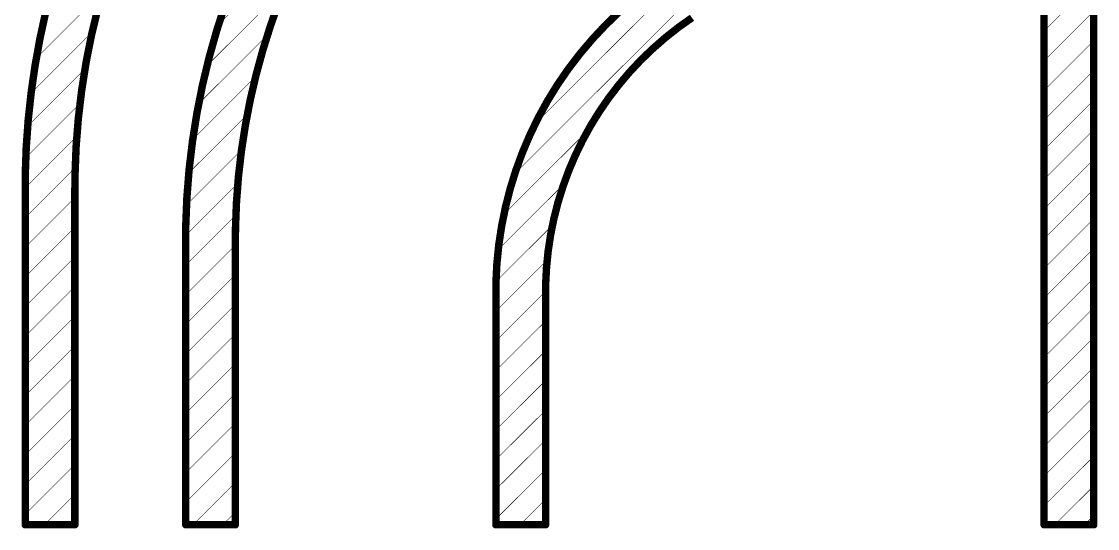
# Model space of a CAD drawing. Header units: millimetres. Extents: x 0 to 13.2, y -0.1 to 6.1.
# Drawn here: x 8.606 to 10.778, y 1.493 to 2.518 of the extents above; entities that cross this region are included whole.
import ezdxf

# ---------------------------------------------------------------- set-up
doc = ezdxf.new("R2010")
doc.units = ezdxf.units.MM
doc.header["$MEASUREMENT"] = 0
doc.layers.add('Mechanical3', color=76, linetype='Continuous')

msp = doc.modelspace()

# ---------------------------------------------------------------- linework, layer by layer
at = {"layer": 'Mechanical3'}
for points, const_width in [([(10.6702, 3.3934), (10.6703, 1.5004)], 0.015), ([(10.7704, 3.3856), (10.7706, 1.5004)], 0.015), ([(9.0034, 2.5118), (9.1861, 2.6946)], 0.001), ([(9.6013, 2.2098), (10.0981, 2.7066)], 0.001), ([(9.6427, 2.3112), (9.9925, 2.661)], 0.001), ([(8.9803, 2.4288), (9.1366, 2.5851)], 0.001), ([(10.6703, 2.4987), (10.7705, 2.599)], 0.001), ([(8.6356, 2.444), (8.7694, 2.5778)], 0.001), ([(9.0004, 2.5018), (9.0183, 2.5569)], 0.015), ([(9.1083, 2.5094), (9.1257, 2.5586)], 0.015), ([(8.6428, 2.4833), (8.6546, 2.5377)], 0.015), ([(8.7472, 2.4918), (8.7606, 2.5475)], 0.015), ([(9.7846, 2.5104), (9.8123, 2.5372)], 0.015), ([(9.9319, 2.506), (9.9593, 2.5254)], 0.015), ([(10.6703, 2.4387), (10.7705, 2.539)], 0.001), ([(8.736, 2.4356), (8.7472, 2.4918)], 0.015), ([(8.9846, 2.4461), (9.0004, 2.5018)], 0.015), ([(9.0927, 2.4596), (9.1083, 2.5094)], 0.015), ([(9.7582, 2.4822), (9.7846, 2.5104)], 0.015), ([(9.9056, 2.4852), (9.9319, 2.506)], 0.015), ([(8.6249, 2.3734), (8.7487, 2.4972)], 0.001), ([(8.6329, 2.4286), (8.6428, 2.4833)], 0.015), ([(8.9634, 2.3519), (9.1028, 2.4913)], 0.001), ([(9.7332, 2.4527), (9.7582, 2.4822)], 0.015), ([(9.8803, 2.4631), (9.9056, 2.4852)], 0.015), ([(10.6703, 2.3787), (10.7705, 2.479)], 0.001), ([(9.079, 2.4093), (9.0927, 2.4596)], 0.015), ([(9.7098, 2.4221), (9.7332, 2.4527)], 0.015), ([(9.8561, 2.4398), (9.8803, 2.4631)], 0.015), ([(8.625, 2.3735), (8.6329, 2.4286)], 0.015), ([(8.7271, 2.379), (8.736, 2.4356)], 0.015), ([(8.9711, 2.3898), (8.9846, 2.4461)], 0.015), ([(9.8332, 2.4154), (9.8561, 2.4398)], 0.015), ([(8.6182, 2.3066), (8.7341, 2.4226)], 0.001), ([(9.0672, 2.3585), (9.079, 2.4093)], 0.015), ([(9.6879, 2.3903), (9.7098, 2.4221)], 0.015), ([(9.8115, 2.3897), (9.8332, 2.4154)], 0.015), ([(10.6703, 2.3187), (10.7705, 2.419)], 0.001), ([(8.9513, 2.2797), (9.0786, 2.4071)], 0.001), ([(8.9598, 2.333), (8.9711, 2.3898)], 0.015), ([(9.6676, 2.3574), (9.6879, 2.3903)], 0.015), ([(9.7911, 2.3631), (9.8115, 2.3897)], 0.015), ([(8.619, 2.3181), (8.625, 2.3735)], 0.015), ([(8.7203, 2.3221), (8.7271, 2.379)], 0.015), ([(9.7721, 2.3354), (9.7911, 2.3631)], 0.015), ([(8.6143, 2.2428), (8.724, 2.3525)], 0.001), ([(9.0574, 2.3073), (9.0672, 2.3585)], 0.015), ([(9.6491, 2.3236), (9.6676, 2.3574)], 0.015), ([(10.6703, 2.2588), (10.7705, 2.359)], 0.001), ([(8.6151, 2.2626), (8.619, 2.3181)], 0.015), ([(8.7158, 2.265), (8.7203, 2.3221)], 0.015), ([(8.9434, 2.2119), (9.0619, 2.3304)], 0.001), ([(8.9508, 2.2758), (8.9598, 2.333)], 0.015), ([(9.6322, 2.2888), (9.6491, 2.3236)], 0.015), ([(9.7545, 2.3069), (9.7721, 2.3354)], 0.015), ([(9.0495, 2.2557), (9.0574, 2.3073)], 0.015), ([(9.7383, 2.2774), (9.7545, 2.3069)], 0.015), ([(8.6131, 2.1816), (8.7176, 2.286)], 0.001), ([(8.9439, 2.2182), (8.9508, 2.2758)], 0.015), ([(9.5796, 2.1281), (9.7507, 2.2991)], 0.001), ([(9.6171, 2.2533), (9.6322, 2.2888)], 0.015), ([(9.7237, 2.2472), (9.7383, 2.2774)], 0.015), ([(10.6703, 2.1988), (10.7705, 2.299)], 0.001), ([(8.6131, 2.207), (8.6151, 2.2626)], 0.015), ([(8.7136, 2.2078), (8.7158, 2.265)], 0.015), ([(9.0435, 2.2039), (9.0495, 2.2557)], 0.015), ([(9.6038, 2.217), (9.6171, 2.2533)], 0.015), ([(8.9389, 2.1473), (9.05, 2.2585)], 0.001), ([(9.7105, 2.2163), (9.7237, 2.2472)], 0.015), ([(10.6703, 2.1388), (10.7705, 2.239)], 0.001), ([(8.6131, 2.1216), (8.7142, 2.2227)], 0.001), ([(8.9394, 2.1605), (8.9439, 2.2182)], 0.015), ([(9.5924, 2.1802), (9.6038, 2.217)], 0.015), ([(9.699, 2.1848), (9.7105, 2.2163)], 0.015), ([(8.6131, 2.1792), (8.6131, 2.207)], 0.015), ([(8.7133, 2.1792), (8.7136, 2.2078)], 0.015), ([(9.0396, 2.1519), (9.0435, 2.2039)], 0.015), ([(8.6131, 1.5004), (8.6131, 2.1792)], 0.015), ([(8.7133, 1.5004), (8.7133, 2.1792)], 0.015), ([(8.9371, 2.0856), (9.0426, 2.1911)], 0.001), ([(9.5682, 2.0567), (9.701, 2.1894)], 0.001), ([(9.5828, 2.1428), (9.5924, 2.1802)], 0.015), ([(9.689, 2.1528), (9.699, 2.1848)], 0.015), ([(10.6703, 2.0788), (10.7705, 2.179)], 0.001), ([(8.6131, 2.0616), (8.7133, 2.1618)], 0.001), ([(8.9371, 2.1026), (8.9394, 2.1605)], 0.015), ([(9.0376, 2.0998), (9.0396, 2.1519)], 0.015), ([(9.6807, 2.1203), (9.689, 2.1528)], 0.015), ([(9.5751, 2.1049), (9.5828, 2.1428)], 0.015), ([(8.9371, 2.1026), (8.9371, 2.0737)], 0.015), ([(8.9371, 2.0256), (9.0387, 2.1272)], 0.001), ([(9.5693, 2.0668), (9.5751, 2.1049)], 0.015), ([(9.674, 2.0874), (9.6807, 2.1203)], 0.015), ([(10.6703, 2.0188), (10.7705, 2.119)], 0.001), ([(8.6131, 2.0016), (8.7133, 2.1018)], 0.001), ([(9.0374, 2.0737), (9.0376, 2.0998)], 0.015), ([(9.5636, 1.992), (9.6781, 2.1065)], 0.001), ([(9.669, 2.0542), (9.674, 2.0874)], 0.015), ([(8.9371, 1.5004), (8.9371, 2.0737)], 0.015), ([(8.9371, 1.9656), (9.0374, 2.0658)], 0.001), ([(9.0374, 1.5004), (9.0374, 2.0737)], 0.015), ([(9.5654, 2.0284), (9.5693, 2.0668)], 0.015), ([(8.6131, 1.9416), (8.7133, 2.0418)], 0.001), ([(9.6656, 2.0208), (9.669, 2.0542)], 0.015), ([(10.6703, 1.9588), (10.7705, 2.059)], 0.001), ([(9.5635, 1.9898), (9.5654, 2.0284)], 0.015), ([(9.5635, 1.932), (9.6672, 2.0357)], 0.001), ([(9.6639, 1.9873), (9.6656, 2.0208)], 0.015), ([(8.9371, 1.9056), (9.0374, 2.0058)], 0.001), ([(10.6703, 1.8988), (10.7705, 1.999)], 0.001), ([(8.6131, 1.8816), (8.7133, 1.9818)], 0.001), ([(9.5635, 1.9705), (9.5635, 1.9898)], 0.015), ([(9.5635, 1.5004), (9.5635, 1.9705)], 0.015), ([(9.6637, 1.9705), (9.6639, 1.9873)], 0.015), ([(9.6637, 1.5004), (9.6637, 1.9705)], 0.015), ([(9.5635, 1.872), (9.6637, 1.9722)], 0.001), ([(8.9371, 1.8456), (9.0374, 1.9458)], 0.001), ([(10.6703, 1.8388), (10.7705, 1.939)], 0.001), ([(8.6131, 1.8216), (8.7133, 1.9218)], 0.001), ([(9.5635, 1.812), (9.6637, 1.9122)], 0.001), ([(8.9371, 1.7856), (9.0374, 1.8858)], 0.001), ([(10.6703, 1.7788), (10.7705, 1.879)], 0.001), ([(8.6131, 1.7616), (8.7133, 1.8618)], 0.001), ([(9.5635, 1.752), (9.6637, 1.8522)], 0.001), ([(8.9371, 1.7256), (9.0374, 1.8258)], 0.001), ([(10.6703, 1.7188), (10.7705, 1.819)], 0.001), ([(8.6131, 1.7016), (8.7133, 1.8018)], 0.001), ([(9.5635, 1.692), (9.6637, 1.7922)], 0.001), ([(8.9371, 1.6656), (9.0374, 1.7658)], 0.001), ([(8.6131, 1.6416), (8.7133, 1.7418)], 0.001), ([(10.6703, 1.6588), (10.7705, 1.759)], 0.001), ([(9.5635, 1.632), (9.6637, 1.7322)], 0.001), ([(8.9371, 1.6056), (9.0374, 1.7058)], 0.001), ([(10.6703, 1.5988), (10.7705, 1.699)], 0.001), ([(8.6131, 1.5816), (8.7133, 1.6818)], 0.001), ([(9.5635, 1.572), (9.6637, 1.6722)], 0.001), ([(8.9371, 1.5456), (9.0374, 1.6458)], 0.001), ([(10.6703, 1.5388), (10.7706, 1.639)], 0.001), ([(8.6131, 1.5216), (8.7133, 1.6218)], 0.001), ([(9.5635, 1.512), (9.6637, 1.6122)], 0.001), ([(8.9513, 1.4998), (9.0374, 1.5858)], 0.001), ([(10.6913, 1.4998), (10.7706, 1.579)], 0.001), ([(8.6513, 1.4998), (8.7133, 1.5618)], 0.001), ([(9.6113, 1.4998), (9.6637, 1.5522)], 0.001), ([(9.0113, 1.4998), (9.0374, 1.5258)], 0.001), ([(8.6131, 1.5004), (8.7133, 1.5004)], 0.015), ([(8.7113, 1.4998), (8.7133, 1.5018)], 0.001), ([(8.9371, 1.5004), (9.0374, 1.5004)], 0.015), ([(9.5635, 1.5004), (9.6637, 1.5004)], 0.015), ([(10.6703, 1.5004), (10.7706, 1.5004)], 0.015), ([(10.7513, 1.4998), (10.7706, 1.519)], 0.001)]:
    msp.add_lwpolyline(points, dxfattribs=dict(at, const_width=const_width))
for points, const_width in [([(8.7435, 2.4918, 1), (8.751, 2.4918, 1)], 0.0075), ([(8.7435, 2.4918, 1), (8.751, 2.4918, 1)], 0.0075), ([(8.9966, 2.5018, 1), (9.0041, 2.5018, 1)], 0.0075), ([(8.9966, 2.5018, 1), (9.0041, 2.5018, 1)], 0.0075), ([(9.0031, 2.5118, 1), (9.0036, 2.5118, 1)], 0.0005), ([(9.1045, 2.5094, 1), (9.112, 2.5094, 1)], 0.0075), ([(9.1045, 2.5094, 1), (9.112, 2.5094, 1)], 0.0075), ([(9.7808, 2.5104, 1), (9.7883, 2.5104, 1)], 0.0075), ([(9.7808, 2.5104, 1), (9.7883, 2.5104, 1)], 0.0075), ([(9.9282, 2.506, 1), (9.9357, 2.506, 1)], 0.0075), ([(9.9282, 2.506, 1), (9.9357, 2.506, 1)], 0.0075), ([(10.67, 2.4987, 1), (10.6705, 2.4987, 1)], 0.0005), ([(8.639, 2.4833, 1), (8.6465, 2.4833, 1)], 0.0075), ([(8.639, 2.4833, 1), (8.6465, 2.4833, 1)], 0.0075), ([(8.7484, 2.4972, 1), (8.7489, 2.4972, 1)], 0.0005), ([(9.1026, 2.4913, 1), (9.1031, 2.4913, 1)], 0.0005), ([(9.7544, 2.4822, 1), (9.7619, 2.4822, 1)], 0.0075), ([(9.7544, 2.4822, 1), (9.7619, 2.4822, 1)], 0.0075), ([(9.9018, 2.4852, 1), (9.9093, 2.4852, 1)], 0.0075), ([(9.9018, 2.4852, 1), (9.9093, 2.4852, 1)], 0.0075), ([(10.7702, 2.479, 1), (10.7707, 2.479, 1)], 0.0005), ([(9.0889, 2.4596, 1), (9.0964, 2.4596, 1)], 0.0075), ([(9.0889, 2.4596, 1), (9.0964, 2.4596, 1)], 0.0075), ([(9.7295, 2.4527, 1), (9.737, 2.4527, 1)], 0.0075), ([(9.7295, 2.4527, 1), (9.737, 2.4527, 1)], 0.0075), ([(9.8765, 2.4631, 1), (9.884, 2.4631, 1)], 0.0075), ([(9.8765, 2.4631, 1), (9.884, 2.4631, 1)], 0.0075), ([(8.6292, 2.4286, 1), (8.6367, 2.4286, 1)], 0.0075), ([(8.6292, 2.4286, 1), (8.6367, 2.4286, 1)], 0.0075), ([(8.6353, 2.444, 1), (8.6358, 2.444, 1)], 0.0005), ([(8.7323, 2.4356, 1), (8.7398, 2.4356, 1)], 0.0075), ([(8.7323, 2.4356, 1), (8.7398, 2.4356, 1)], 0.0075), ([(8.9809, 2.4461, 1), (8.9884, 2.4461, 1)], 0.0075), ([(8.9809, 2.4461, 1), (8.9884, 2.4461, 1)], 0.0075), ([(9.8524, 2.4398, 1), (9.8599, 2.4398, 1)], 0.0075), ([(9.8524, 2.4398, 1), (9.8599, 2.4398, 1)], 0.0075), ([(10.67, 2.4387, 1), (10.6705, 2.4387, 1)], 0.0005), ([(8.7338, 2.4226, 1), (8.7343, 2.4226, 1)], 0.0005), ([(8.98, 2.4288, 1), (8.9805, 2.4288, 1)], 0.0005), ([(9.0752, 2.4093, 1), (9.0827, 2.4093, 1)], 0.0075), ([(9.0752, 2.4093, 1), (9.0827, 2.4093, 1)], 0.0075), ([(9.706, 2.4221, 1), (9.7135, 2.4221, 1)], 0.0075), ([(9.706, 2.4221, 1), (9.7135, 2.4221, 1)], 0.0075), ([(9.8294, 2.4154, 1), (9.8369, 2.4154, 1)], 0.0075), ([(9.8294, 2.4154, 1), (9.8369, 2.4154, 1)], 0.0075), ([(10.7702, 2.419, 1), (10.7707, 2.419, 1)], 0.0005), ([(8.9674, 2.3898, 1), (8.9749, 2.3898, 1)], 0.0075), ([(8.9674, 2.3898, 1), (8.9749, 2.3898, 1)], 0.0075), ([(9.0784, 2.4071, 1), (9.0789, 2.4071, 1)], 0.0005), ([(9.6841, 2.3903, 1), (9.6916, 2.3903, 1)], 0.0075), ([(9.6841, 2.3903, 1), (9.6916, 2.3903, 1)], 0.0075), ([(9.8077, 2.3897, 1), (9.8152, 2.3897, 1)], 0.0075), ([(9.8077, 2.3897, 1), (9.8152, 2.3897, 1)], 0.0075), ([(8.6212, 2.3735, 1), (8.6287, 2.3735, 1)], 0.0075), ([(8.6212, 2.3735, 1), (8.6287, 2.3735, 1)], 0.0075), ([(8.6247, 2.3734, 1), (8.6252, 2.3734, 1)], 0.0005), ([(8.7233, 2.379, 1), (8.7308, 2.379, 1)], 0.0075), ([(8.7233, 2.379, 1), (8.7308, 2.379, 1)], 0.0075), ([(9.7873, 2.3631, 1), (9.7948, 2.3631, 1)], 0.0075), ([(9.7873, 2.3631, 1), (9.7948, 2.3631, 1)], 0.0075), ([(10.67, 2.3787, 1), (10.6705, 2.3787, 1)], 0.0005), ([(8.7238, 2.3525, 1), (8.7243, 2.3525, 1)], 0.0005), ([(8.9632, 2.3519, 1), (8.9637, 2.3519, 1)], 0.0005), ([(9.0634, 2.3585, 1), (9.0709, 2.3585, 1)], 0.0075), ([(9.0634, 2.3585, 1), (9.0709, 2.3585, 1)], 0.0075), ([(9.6639, 2.3574, 1), (9.6714, 2.3574, 1)], 0.0075), ([(9.6639, 2.3574, 1), (9.6714, 2.3574, 1)], 0.0075), ([(10.7702, 2.359, 1), (10.7707, 2.359, 1)], 0.0005), ([(8.6153, 2.3181, 1), (8.6228, 2.3181, 1)], 0.0075), ([(8.6153, 2.3181, 1), (8.6228, 2.3181, 1)], 0.0075), ([(8.7166, 2.3221, 1), (8.7241, 2.3221, 1)], 0.0075), ([(8.7166, 2.3221, 1), (8.7241, 2.3221, 1)], 0.0075), ([(8.9561, 2.333, 1), (8.9636, 2.333, 1)], 0.0075), ([(8.9561, 2.333, 1), (8.9636, 2.333, 1)], 0.0075), ([(9.0617, 2.3304, 1), (9.0622, 2.3304, 1)], 0.0005), ([(9.6453, 2.3236, 1), (9.6528, 2.3236, 1)], 0.0075), ([(9.6453, 2.3236, 1), (9.6528, 2.3236, 1)], 0.0075), ([(9.7683, 2.3354, 1), (9.7758, 2.3354, 1)], 0.0075), ([(9.7683, 2.3354, 1), (9.7758, 2.3354, 1)], 0.0075), ([(8.6179, 2.3066, 1), (8.6184, 2.3066, 1)], 0.0005), ([(9.0536, 2.3073, 1), (9.0611, 2.3073, 1)], 0.0075), ([(9.0536, 2.3073, 1), (9.0611, 2.3073, 1)], 0.0075), ([(9.6424, 2.3112, 1), (9.6429, 2.3112, 1)], 0.0005), ([(9.7507, 2.3069, 1), (9.7582, 2.3069, 1)], 0.0075), ([(9.7507, 2.3069, 1), (9.7582, 2.3069, 1)], 0.0075), ([(10.67, 2.3187, 1), (10.6705, 2.3187, 1)], 0.0005), ([(8.7173, 2.286, 1), (8.7178, 2.286, 1)], 0.0005), ([(8.947, 2.2758, 1), (8.9545, 2.2758, 1)], 0.0075), ([(8.947, 2.2758, 1), (8.9545, 2.2758, 1)], 0.0075), ([(9.6285, 2.2888, 1), (9.636, 2.2888, 1)], 0.0075), ([(9.6285, 2.2888, 1), (9.636, 2.2888, 1)], 0.0075), ([(9.7346, 2.2774, 1), (9.7421, 2.2774, 1)], 0.0075), ([(9.7346, 2.2774, 1), (9.7421, 2.2774, 1)], 0.0075), ([(9.7504, 2.2991, 1), (9.7509, 2.2991, 1)], 0.0005), ([(10.7702, 2.299, 1), (10.7707, 2.299, 1)], 0.0005), ([(8.6113, 2.2626, 1), (8.6188, 2.2626, 1)], 0.0075), ([(8.6113, 2.2626, 1), (8.6188, 2.2626, 1)], 0.0075), ([(8.7121, 2.265, 1), (8.7196, 2.265, 1)], 0.0075), ([(8.7121, 2.265, 1), (8.7196, 2.265, 1)], 0.0075), ([(8.951, 2.2797, 1), (8.9515, 2.2797, 1)], 0.0005), ([(9.0457, 2.2557, 1), (9.0532, 2.2557, 1)], 0.0075), ([(9.0457, 2.2557, 1), (9.0532, 2.2557, 1)], 0.0075), ([(9.6134, 2.2533, 1), (9.6209, 2.2533, 1)], 0.0075), ([(9.6134, 2.2533, 1), (9.6209, 2.2533, 1)], 0.0075), ([(8.6141, 2.2428, 1), (8.6146, 2.2428, 1)], 0.0005), ([(9.0498, 2.2585, 1), (9.0503, 2.2585, 1)], 0.0005), ([(9.7199, 2.2472, 1), (9.7274, 2.2472, 1)], 0.0075), ([(9.7199, 2.2472, 1), (9.7274, 2.2472, 1)], 0.0075), ([(10.67, 2.2588, 1), (10.6705, 2.2588, 1)], 0.0005), ([(10.7703, 2.239, 1), (10.7708, 2.239, 1)], 0.0005), ([(8.714, 2.2227, 1), (8.7145, 2.2227, 1)], 0.0005), ([(8.9402, 2.2182, 1), (8.9477, 2.2182, 1)], 0.0075), ([(8.9402, 2.2182, 1), (8.9477, 2.2182, 1)], 0.0075), ([(9.6001, 2.217, 1), (9.6076, 2.217, 1)], 0.0075), ([(9.6001, 2.217, 1), (9.6076, 2.217, 1)], 0.0075), ([(9.7068, 2.2163, 1), (9.7143, 2.2163, 1)], 0.0075), ([(9.7068, 2.2163, 1), (9.7143, 2.2163, 1)], 0.0075), ([(8.6093, 2.207, 1), (8.6168, 2.207, 1)], 0.0075), ([(8.6093, 2.207, 1), (8.6168, 2.207, 1)], 0.0075), ([(8.7098, 2.2078, 1), (8.7173, 2.2078, 1)], 0.0075), ([(8.7098, 2.2078, 1), (8.7173, 2.2078, 1)], 0.0075), ([(8.9431, 2.2119, 1), (8.9436, 2.2119, 1)], 0.0005), ([(9.0398, 2.2039, 1), (9.0473, 2.2039, 1)], 0.0075), ([(9.0398, 2.2039, 1), (9.0473, 2.2039, 1)], 0.0075), ([(9.6011, 2.2098, 1), (9.6016, 2.2098, 1)], 0.0005), ([(10.67, 2.1988, 1), (10.6705, 2.1988, 1)], 0.0005), ([(8.6093, 2.1792, 1), (8.6168, 2.1792, 1)], 0.0075), ([(8.6093, 2.1792, 1), (8.6168, 2.1792, 1)], 0.0075), ([(8.6128, 2.1816, 1), (8.6133, 2.1816, 1)], 0.0005), ([(8.7096, 2.1792, 1), (8.7171, 2.1792, 1)], 0.0075), ([(8.7096, 2.1792, 1), (8.7171, 2.1792, 1)], 0.0075), ([(9.0424, 2.1911, 1), (9.0429, 2.1911, 1)], 0.0005), ([(9.5886, 2.1802, 1), (9.5961, 2.1802, 1)], 0.0075), ([(9.5886, 2.1802, 1), (9.5961, 2.1802, 1)], 0.0075), ([(9.6952, 2.1848, 1), (9.7027, 2.1848, 1)], 0.0075), ([(9.6952, 2.1848, 1), (9.7027, 2.1848, 1)], 0.0075), ([(9.7007, 2.1894, 1), (9.7012, 2.1894, 1)], 0.0005), ([(10.7703, 2.179, 1), (10.7708, 2.179, 1)], 0.0005), ([(8.7131, 2.1618, 1), (8.7136, 2.1618, 1)], 0.0005), ([(8.9357, 2.1605, 1), (8.9432, 2.1605, 1)], 0.0075), ([(8.9357, 2.1605, 1), (8.9432, 2.1605, 1)], 0.0075), ([(9.0358, 2.1519, 1), (9.0433, 2.1519, 1)], 0.0075), ([(9.0358, 2.1519, 1), (9.0433, 2.1519, 1)], 0.0075), ([(9.6853, 2.1528, 1), (9.6928, 2.1528, 1)], 0.0075), ([(9.6853, 2.1528, 1), (9.6928, 2.1528, 1)], 0.0075), ([(8.9386, 2.1473, 1), (8.9391, 2.1473, 1)], 0.0005), ([(9.579, 2.1428, 1), (9.5865, 2.1428, 1)], 0.0075), ([(9.579, 2.1428, 1), (9.5865, 2.1428, 1)], 0.0075), ([(10.67, 2.1388, 1), (10.6705, 2.1388, 1)], 0.0005), ([(8.6128, 2.1216, 1), (8.6133, 2.1216, 1)], 0.0005), ([(8.9334, 2.1026, 1), (8.9409, 2.1026, 1)], 0.0075), ([(8.9334, 2.1026, 1), (8.9409, 2.1026, 1)], 0.0075), ([(9.0384, 2.1272, 1), (9.0389, 2.1272, 1)], 0.0005), ([(9.5713, 2.1049, 1), (9.5788, 2.1049, 1)], 0.0075), ([(9.5713, 2.1049, 1), (9.5788, 2.1049, 1)], 0.0075), ([(9.5794, 2.1281, 1), (9.5799, 2.1281, 1)], 0.0005), ([(9.677, 2.1203, 1), (9.6845, 2.1203, 1)], 0.0075), ([(9.677, 2.1203, 1), (9.6845, 2.1203, 1)], 0.0075), ([(10.7703, 2.119, 1), (10.7708, 2.119, 1)], 0.0005), ([(8.7131, 2.1018, 1), (8.7136, 2.1018, 1)], 0.0005), ([(8.9369, 2.0856, 1), (8.9374, 2.0856, 1)], 0.0005), ([(9.0339, 2.0998, 1), (9.0414, 2.0998, 1)], 0.0075), ([(9.0339, 2.0998, 1), (9.0414, 2.0998, 1)], 0.0075), ([(9.6703, 2.0874, 1), (9.6778, 2.0874, 1)], 0.0075), ([(9.6703, 2.0874, 1), (9.6778, 2.0874, 1)], 0.0075), ([(9.6778, 2.1065, 1), (9.6783, 2.1065, 1)], 0.0005), ([(8.9334, 2.0737, 1), (8.9409, 2.0737, 1)], 0.0075), ([(8.9334, 2.0737, 1), (8.9409, 2.0737, 1)], 0.0075), ([(9.0336, 2.0737, 1), (9.0411, 2.0737, 1)], 0.0075), ([(9.0336, 2.0737, 1), (9.0411, 2.0737, 1)], 0.0075), ([(9.0371, 2.0658, 1), (9.0376, 2.0658, 1)], 0.0005), ([(9.5655, 2.0668, 1), (9.573, 2.0668, 1)], 0.0075), ([(9.5655, 2.0668, 1), (9.573, 2.0668, 1)], 0.0075), ([(10.67, 2.0788, 1), (10.6705, 2.0788, 1)], 0.0005), ([(8.6128, 2.0616, 1), (8.6133, 2.0616, 1)], 0.0005), ([(8.7131, 2.0418, 1), (8.7136, 2.0418, 1)], 0.0005), ([(9.5679, 2.0567, 1), (9.5684, 2.0567, 1)], 0.0005), ([(9.6652, 2.0542, 1), (9.6727, 2.0542, 1)], 0.0075), ([(9.6652, 2.0542, 1), (9.6727, 2.0542, 1)], 0.0075), ([(10.7703, 2.059, 1), (10.7708, 2.059, 1)], 0.0005), ([(8.9369, 2.0256, 1), (8.9374, 2.0256, 1)], 0.0005), ([(9.5617, 2.0284, 1), (9.5692, 2.0284, 1)], 0.0075), ([(9.5617, 2.0284, 1), (9.5692, 2.0284, 1)], 0.0075), ([(9.6619, 2.0208, 1), (9.6694, 2.0208, 1)], 0.0075), ([(9.6619, 2.0208, 1), (9.6694, 2.0208, 1)], 0.0075), ([(9.6669, 2.0357, 1), (9.6674, 2.0357, 1)], 0.0005), ([(8.6128, 2.0016, 1), (8.6133, 2.0016, 1)], 0.0005), ([(9.0371, 2.0058, 1), (9.0376, 2.0058, 1)], 0.0005), ([(10.67, 2.0188, 1), (10.6705, 2.0188, 1)], 0.0005), ([(10.7703, 1.999, 1), (10.7708, 1.999, 1)], 0.0005), ([(8.7131, 1.9818, 1), (8.7136, 1.9818, 1)], 0.0005), ([(9.5597, 1.9898, 1), (9.5672, 1.9898, 1)], 0.0075), ([(9.5597, 1.9898, 1), (9.5672, 1.9898, 1)], 0.0075), ([(9.5597, 1.9705, 1), (9.5672, 1.9705, 1)], 0.0075), ([(9.5597, 1.9705, 1), (9.5672, 1.9705, 1)], 0.0075), ([(9.5633, 1.992, 1), (9.5638, 1.992, 1)], 0.0005), ([(9.66, 1.9705, 1), (9.6675, 1.9705, 1)], 0.0075), ([(9.66, 1.9705, 1), (9.6675, 1.9705, 1)], 0.0075), ([(9.6602, 1.9873, 1), (9.6677, 1.9873, 1)], 0.0075), ([(9.6602, 1.9873, 1), (9.6677, 1.9873, 1)], 0.0075), ([(8.9369, 1.9656, 1), (8.9374, 1.9656, 1)], 0.0005), ([(9.6635, 1.9722, 1), (9.664, 1.9722, 1)], 0.0005), ([(10.6701, 1.9588, 1), (10.6706, 1.9588, 1)], 0.0005), ([(8.6128, 1.9416, 1), (8.6133, 1.9416, 1)], 0.0005), ([(9.0371, 1.9458, 1), (9.0376, 1.9458, 1)], 0.0005), ([(10.7703, 1.939, 1), (10.7708, 1.939, 1)], 0.0005), ([(8.7131, 1.9218, 1), (8.7136, 1.9218, 1)], 0.0005), ([(9.5632, 1.932, 1), (9.5637, 1.932, 1)], 0.0005), ([(9.6635, 1.9122, 1), (9.664, 1.9122, 1)], 0.0005), ([(8.9369, 1.9056, 1), (8.9374, 1.9056, 1)], 0.0005), ([(10.6701, 1.8988, 1), (10.6706, 1.8988, 1)], 0.0005), ([(8.6128, 1.8816, 1), (8.6133, 1.8816, 1)], 0.0005), ([(9.0371, 1.8858, 1), (9.0376, 1.8858, 1)], 0.0005), ([(9.5632, 1.872, 1), (9.5637, 1.872, 1)], 0.0005), ([(10.7703, 1.879, 1), (10.7708, 1.879, 1)], 0.0005), ([(8.7131, 1.8618, 1), (8.7136, 1.8618, 1)], 0.0005), ([(9.6635, 1.8522, 1), (9.664, 1.8522, 1)], 0.0005), ([(8.9369, 1.8456, 1), (8.9374, 1.8456, 1)], 0.0005), ([(9.0371, 1.8258, 1), (9.0376, 1.8258, 1)], 0.0005), ([(10.6701, 1.8388, 1), (10.6706, 1.8388, 1)], 0.0005), ([(8.6128, 1.8216, 1), (8.6133, 1.8216, 1)], 0.0005), ([(9.5632, 1.812, 1), (9.5637, 1.812, 1)], 0.0005), ([(10.7703, 1.819, 1), (10.7708, 1.819, 1)], 0.0005), ([(8.7131, 1.8018, 1), (8.7136, 1.8018, 1)], 0.0005), ([(8.9369, 1.7856, 1), (8.9374, 1.7856, 1)], 0.0005), ([(9.6635, 1.7922, 1), (9.664, 1.7922, 1)], 0.0005), ([(8.6128, 1.7616, 1), (8.6133, 1.7616, 1)], 0.0005), ([(9.0371, 1.7658, 1), (9.0376, 1.7658, 1)], 0.0005), ([(10.6701, 1.7788, 1), (10.6706, 1.7788, 1)], 0.0005), ([(8.7131, 1.7418, 1), (8.7136, 1.7418, 1)], 0.0005), ([(9.5632, 1.752, 1), (9.5637, 1.752, 1)], 0.0005), ([(10.7703, 1.759, 1), (10.7708, 1.759, 1)], 0.0005), ([(8.9369, 1.7256, 1), (8.9374, 1.7256, 1)], 0.0005), ([(9.6635, 1.7322, 1), (9.664, 1.7322, 1)], 0.0005), ([(10.6701, 1.7188, 1), (10.6706, 1.7188, 1)], 0.0005), ([(8.6128, 1.7016, 1), (8.6133, 1.7016, 1)], 0.0005), ([(9.0371, 1.7058, 1), (9.0376, 1.7058, 1)], 0.0005), ([(10.7703, 1.699, 1), (10.7708, 1.699, 1)], 0.0005), ([(8.7131, 1.6818, 1), (8.7136, 1.6818, 1)], 0.0005), ([(9.5632, 1.692, 1), (9.5637, 1.692, 1)], 0.0005), ([(8.9369, 1.6656, 1), (8.9374, 1.6656, 1)], 0.0005), ([(9.6635, 1.6722, 1), (9.664, 1.6722, 1)], 0.0005), ([(10.6701, 1.6588, 1), (10.6706, 1.6588, 1)], 0.0005), ([(8.6128, 1.6416, 1), (8.6133, 1.6416, 1)], 0.0005), ([(9.0371, 1.6458, 1), (9.0376, 1.6458, 1)], 0.0005), ([(9.5632, 1.632, 1), (9.5637, 1.632, 1)], 0.0005), ([(10.7703, 1.639, 1), (10.7708, 1.639, 1)], 0.0005), ([(8.7131, 1.6218, 1), (8.7136, 1.6218, 1)], 0.0005), ([(9.6635, 1.6122, 1), (9.664, 1.6122, 1)], 0.0005), ([(8.9369, 1.6056, 1), (8.9374, 1.6056, 1)], 0.0005), ([(9.0371, 1.5858, 1), (9.0376, 1.5858, 1)], 0.0005), ([(10.6701, 1.5988, 1), (10.6706, 1.5988, 1)], 0.0005), ([(8.6128, 1.5816, 1), (8.6133, 1.5816, 1)], 0.0005), ([(9.5632, 1.572, 1), (9.5637, 1.572, 1)], 0.0005), ([(10.7703, 1.579, 1), (10.7708, 1.579, 1)], 0.0005), ([(8.7131, 1.5618, 1), (8.7136, 1.5618, 1)], 0.0005), ([(8.9369, 1.5456, 1), (8.9374, 1.5456, 1)], 0.0005), ([(9.6635, 1.5522, 1), (9.664, 1.5522, 1)], 0.0005), ([(8.6128, 1.5216, 1), (8.6133, 1.5216, 1)], 0.0005), ([(9.0371, 1.5258, 1), (9.0376, 1.5258, 1)], 0.0005), ([(10.6701, 1.5388, 1), (10.6706, 1.5388, 1)], 0.0005), ([(8.6093, 1.5004, 1), (8.6168, 1.5004, 1)], 0.0075), ([(8.6093, 1.5004, 1), (8.6168, 1.5004, 1)], 0.0075), ([(8.6511, 1.4998, 1), (8.6516, 1.4998, 1)], 0.0005), ([(8.7096, 1.5004, 1), (8.7171, 1.5004, 1)], 0.0075), ([(8.7096, 1.5004, 1), (8.7171, 1.5004, 1)], 0.0075), ([(8.7111, 1.4998, 1), (8.7116, 1.4998, 1)], 0.0005), ([(8.7131, 1.5018, 1), (8.7136, 1.5018, 1)], 0.0005), ([(8.9334, 1.5004, 1), (8.9409, 1.5004, 1)], 0.0075), ([(8.9334, 1.5004, 1), (8.9409, 1.5004, 1)], 0.0075), ([(8.9511, 1.4998, 1), (8.9516, 1.4998, 1)], 0.0005), ([(9.0111, 1.4998, 1), (9.0116, 1.4998, 1)], 0.0005), ([(9.0336, 1.5004, 1), (9.0411, 1.5004, 1)], 0.0075), ([(9.0336, 1.5004, 1), (9.0411, 1.5004, 1)], 0.0075), ([(9.5597, 1.5004, 1), (9.5672, 1.5004, 1)], 0.0075), ([(9.5597, 1.5004, 1), (9.5672, 1.5004, 1)], 0.0075), ([(9.5632, 1.512, 1), (9.5637, 1.512, 1)], 0.0005), ([(9.6111, 1.4998, 1), (9.6116, 1.4998, 1)], 0.0005), ([(9.66, 1.5004, 1), (9.6675, 1.5004, 1)], 0.0075), ([(9.66, 1.5004, 1), (9.6675, 1.5004, 1)], 0.0075), ([(10.6666, 1.5004, 1), (10.6741, 1.5004, 1)], 0.0075), ([(10.6666, 1.5004, 1), (10.6741, 1.5004, 1)], 0.0075), ([(10.6911, 1.4998, 1), (10.6916, 1.4998, 1)], 0.0005), ([(10.7511, 1.4998, 1), (10.7516, 1.4998, 1)], 0.0005), ([(10.7668, 1.5004, 1), (10.7743, 1.5004, 1)], 0.0075), ([(10.7668, 1.5004, 1), (10.7743, 1.5004, 1)], 0.0075), ([(10.7703, 1.519, 1), (10.7708, 1.519, 1)], 0.0005)]:
    msp.add_lwpolyline(points, format="xyb", close=True, dxfattribs=dict(at, const_width=const_width))

doc.saveas('drawing.dxf')
